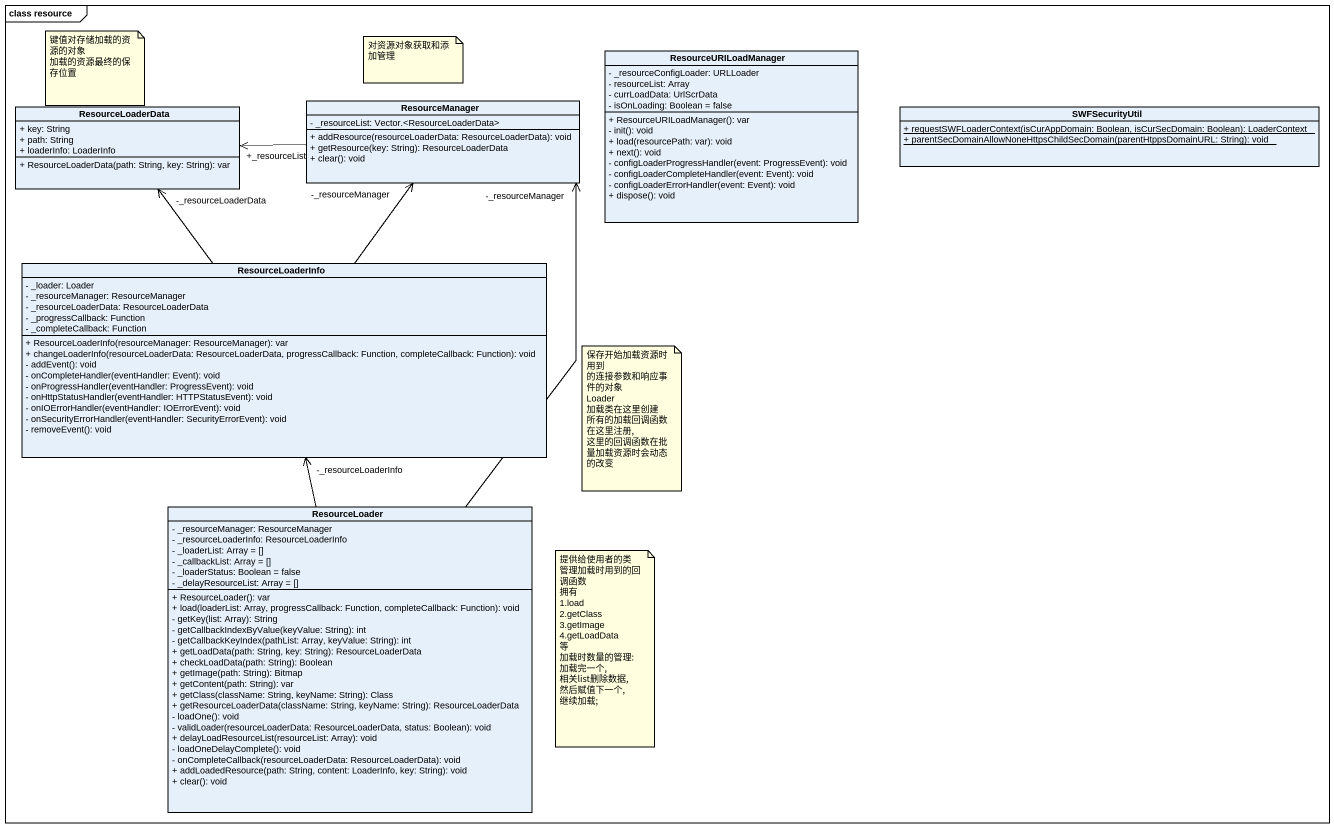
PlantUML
@startuml
mainframe class resource
hide circle
hide empty members
skinparam classAttributeIconSize 0
class ResourceURILoadManager {
  - _resourceConfigLoader: URLLoader
  - resourceList: Array
  - currLoadData: UrlScrData
  - isOnLoading: Boolean = false
  + ResourceURILoadManager(): var
  - init(): void
  + load(resourcePath: var): void
  + next(): void
  - configLoaderProgressHandler(event: ProgressEvent): void
  - configLoaderCompleteHandler(event: Event): void
  - configLoaderErrorHandler(event: Event): void
  + dispose(): void
}
class ResourceLoaderData {
  + key: String
  + path: String
  + loaderInfo: LoaderInfo
  + ResourceLoaderData(path: String, key: String): var
}
class ResourceManager {
  - _resourceList: Vector.<ResourceLoaderData>
  + addResource(resourceLoaderData: ResourceLoaderData): void
  + getResource(key: String): ResourceLoaderData
  + clear(): void
}
class SWFSecurityUtil {
  {static} + requestSWFLoaderContext(isCurAppDomain: Boolean, isCurSecDomain: Boolean): LoaderContext
  {static} + parentSecDomainAllowNoneHttpsChildSecDomain(parentHtppsDomainURL: String): void
}
class ResourceLoaderInfo {
  - _loader: Loader
  - _resourceManager: ResourceManager
  - _resourceLoaderData: ResourceLoaderData
  - _progressCallback: Function
  - _completeCallback: Function
  + ResourceLoaderInfo(resourceManager: ResourceManager): var
  + changeLoaderInfo(resourceLoaderData: ResourceLoaderData, progressCallback: Function, completeCallback: Function): void
  - addEvent(): void
  - onCompleteHandler(eventHandler: Event): void
  - onProgressHandler(eventHandler: ProgressEvent): void
  - onHttpStatusHandler(eventHandler: HTTPStatusEvent): void
  - onIOErrorHandler(eventHandler: IOErrorEvent): void
  - onSecurityErrorHandler(eventHandler: SecurityErrorEvent): void
  - removeEvent(): void
}
class ResourceLoader {
  - _resourceManager: ResourceManager
  - _resourceLoaderInfo: ResourceLoaderInfo
  - _loaderList: Array = []
  - _callbackList: Array = []
  - _loaderStatus: Boolean = false
  - _delayResourceList: Array = []
  + ResourceLoader(): var
  + load(loaderList: Array, progressCallback: Function, completeCallback: Function): void
  - getKey(list: Array): String
  - getCallbackIndexByValue(keyValue: String): int
  - getCallbackKeyIndex(pathList: Array, keyValue: String): int
  + getLoadData(path: String, key: String): ResourceLoaderData
  + checkLoadData(path: String): Boolean
  + getImage(path: String): Bitmap
  + getContent(path: String): var
  + getClass(className: String, keyName: String): Class
  + getResourceLoaderData(className: String, keyName: String): ResourceLoaderData
  - loadOne(): void
  - validLoader(resourceLoaderData: ResourceLoaderData, status: Boolean): void
  + delayLoadResourceList(resourceList: Array): void
  - loadOneDelayComplete(): void
  - onCompleteCallback(resourceLoaderData: ResourceLoaderData): void
  + addLoadedResource(path: String, content: LoaderInfo, key: String): void
  + clear(): void
}
ResourceManager -left-> "+_resourceList" ResourceLoaderData
ResourceLoaderInfo -up-> "-_resourceLoaderData" ResourceLoaderData
ResourceLoaderInfo -up-> "-_resourceManager" ResourceManager
ResourceLoader -up-> "-_resourceManager" ResourceManager
ResourceLoader -up-> "-_resourceLoaderInfo" ResourceLoaderInfo
note as N1
  键值对存储加载的资源的对象
  加载的资源最终的保存位置
end note
note as N2
  对资源对象获取和添加管理
end note
note as N3
  保存开始加载资源时用到 的连接参数和响应事件的对象
  Loader 加载类在这里创建
  所有的加载回调函数在这里注册,
  这里的回调函数在批量加载资源时会动态的改变
end note
note as N4
  提供给使用者的类
  管理加载时用到的回调函数
  拥有
  1.load
  2.getClass
  3.getImage
  4.getLoadData
  等
  加载时数量的管理:
  加载完一个,相关list删除数据,然后赋值下一个,继续加载;
end note
@enduml
